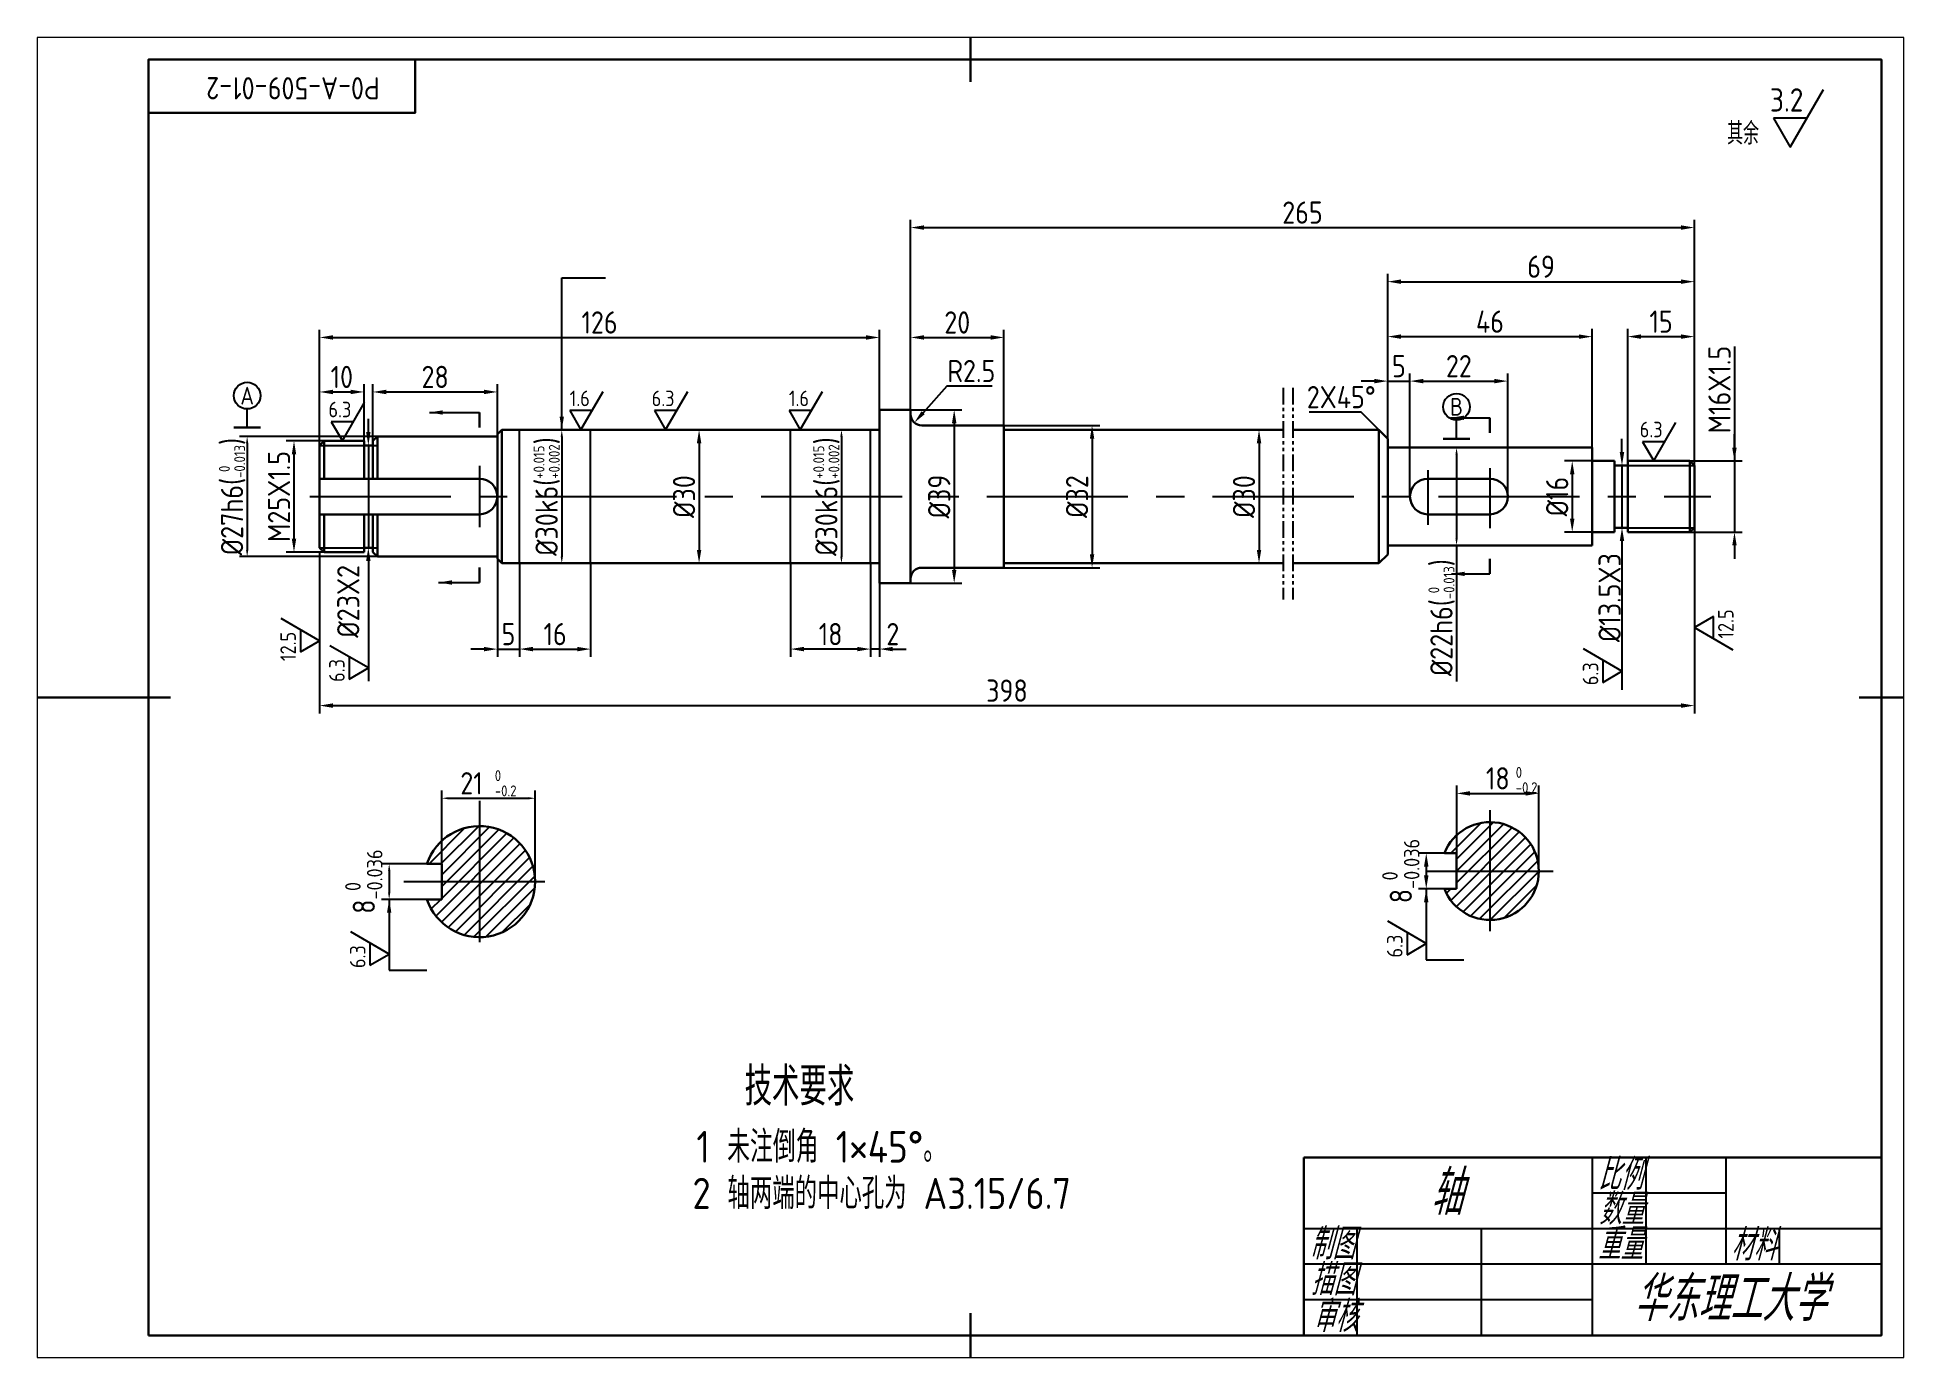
# Model space of a CAD drawing. Header units: millimetres. Extents: x 0 to 420, y 0 to 297.
import ezdxf
from ezdxf.enums import TextEntityAlignment as Align

# ---------------------------------------------------------------- set-up
doc = ezdxf.new("R2010")
doc.units = ezdxf.units.MM
doc.header["$MEASUREMENT"] = 0
doc.linetypes.add('CENTER', pattern=[50.8, 31.75, -6.35, 6.35, -6.35])
doc.linetypes.add('PHANTOM', pattern=[2.5, 1.25, -0.25, 0.25, -0.25, 0.25, -0.25])
for name, color, linetype in [('center', 1, 'CENTER'), ('dim', 3, 'Continuous'), ('hatch', 4, 'Continuous'), ('text', 3, 'Continuous'), ('thin', 4, 'Continuous')]:
    doc.layers.add(name, color=color, linetype=linetype)
for name, color, linetype, lineweight in [('part', 7, 'Continuous', 30), ('title-ifrm', 6, 'Continuous', 30), ('title-ofrm', 5, 'Continuous', 0), ('title-prop', 3, 'Continuous', 0)]:
    doc.layers.add(name, color=color, linetype=linetype, lineweight=lineweight)
doc.styles.get("Standard").update_dxf_attribs({"font": 'gbenor.shx', "bigfont": 'gbcbig.shx'})
doc.styles.add('工程字', font='gbenor.shx', dxfattribs={"bigfont": 'gbcbig.shx'})
doc.styles.add('样式 1', font='gbeitc.shx', dxfattribs={"bigfont": 'gbcbig.shx'})
doc.dimstyles.new('GB-5', dxfattribs={"dimtxt": 5, "dimasz": 3, "dimexe": 1.75, "dimexo": 0, "dimgap": 0.875, "dimtad": 1, "dimdec": 0, "dimdsep": 46, "dimtxsty": 'Standard', "dimcen": 2, "dimadec": 0, "dimazin": 0, "dimtm": 1e-09, "dimtfac": 0.7, "dimtdec": 0, "dimtmove": 0, "dimatfit": 1, "dimfxl": 0, "dimarcsym": 0})
doc.dimstyles.new('GB-5$4', dxfattribs={"dimtxt": 5, "dimasz": 3, "dimexe": 1.75, "dimexo": 0, "dimgap": 0.875, "dimtad": 1, "dimtoh": 1, "dimdec": 0, "dimdsep": 46, "dimtxsty": 'Standard', "dimcen": 2, "dimadec": 0, "dimazin": 0, "dimtm": 1e-09, "dimtfac": 0.7, "dimtdec": 0, "dimtmove": 0, "dimatfit": 2, "dimfxl": 0, "dimarcsym": 0})

# ---------------------------------------------------------------- blocks, each defined once
blk = doc.blocks.new('粗糙度符号1')
at = {"layer": 'dim'}
for p, q in [((0, 0), (5, 8.66)), ((-2.5, 4.33), (0, 0)), ((2.5, 4.33), (-2.5, 4.33))]:
    blk.add_line(p, q, dxfattribs=at)
blk.add_attdef('3.2', text='', height=3.5, dxfattribs=at).set_placement((2, 5.33), align=Align.RIGHT)
blk = doc.blocks.new('*D9')
at = {"layer": 'Defpoints', "color": 0}
for p in [(372.9, 186.7), (63.52, 181.2), (372.9, 146.68)]:
    blk.add_point(p, dxfattribs=at)
at = {"layer": 'dim', "color": 0, "lineweight": -2}
for p, q in [((372.9, 186.7), (372.9, 144.93)), ((63.52, 181.2), (63.52, 144.93)), ((66.52, 146.68), (369.9, 146.68))]:
    blk.add_line(p, q, dxfattribs=at)
at = {"layer": 'dim', "color": 0}
for points in [[(66.52, 147.18), (66.52, 146.18), (63.52, 146.68)], [(369.9, 147.18), (369.9, 146.18), (372.9, 146.68)]]:
    blk.add_solid(points, dxfattribs=at)
at = {"layer": 'dim', "color": 0, "insert": (218.21, 150.05), "char_height": 5, "attachment_point": 5}
blk.add_mtext('398', dxfattribs=at)
blk = doc.blocks.new('*D10')
at = {"layer": 'Defpoints', "color": 0}
for p in [(64.52, 206.2), (57.76, 181.2), (64.52, 181.2)]:
    blk.add_point(p, dxfattribs=at)
at = {"layer": 'dim', "color": 0, "lineweight": -2}
for p, q in [((64.52, 206.2), (56.01, 206.2)), ((57.76, 203.2), (57.76, 184.2)), ((64.52, 181.2), (56.01, 181.2))]:
    blk.add_line(p, q, dxfattribs=at)
at = {"layer": 'dim', "color": 0}
for points in [[(57.26, 203.2), (58.26, 203.2), (57.76, 206.2)], [(57.26, 184.2), (58.26, 184.2), (57.76, 181.2)]]:
    blk.add_solid(points, dxfattribs=at)
at = {"layer": 'dim', "color": 0, "insert": (54.39, 193.7), "char_height": 5, "attachment_point": 5, "rotation": 90}
blk.add_mtext('M25X1.5', dxfattribs=at)
blk = doc.blocks.new('*D11')
at = {"layer": 'Defpoints', "color": 0}
for p in [(73.52, 217.23), (73.52, 206.2), (63.52, 205.2)]:
    blk.add_point(p, dxfattribs=at)
at = {"layer": 'dim', "color": 0, "lineweight": -2}
for p, q in [((63.52, 205.2), (63.52, 218.98)), ((73.52, 206.2), (73.52, 218.98)), ((66.52, 217.23), (70.52, 217.23))]:
    blk.add_line(p, q, dxfattribs=at)
at = {"layer": 'dim', "color": 0}
for points in [[(66.52, 217.73), (66.52, 216.73), (63.52, 217.23)], [(70.52, 217.73), (70.52, 216.73), (73.52, 217.23)]]:
    blk.add_solid(points, dxfattribs=at)
at = {"layer": 'dim', "color": 0, "insert": (68.52, 220.61), "char_height": 5, "attachment_point": 5}
blk.add_mtext('10', dxfattribs=at)
blk = doc.blocks.new('*D12')
at = {"layer": 'Defpoints', "color": 0}
for p in [(103.52, 217.23), (75.52, 206.2), (103.52, 207.7)]:
    blk.add_point(p, dxfattribs=at)
at = {"layer": 'dim', "color": 0, "lineweight": -2}
for p, q in [((75.52, 206.2), (75.52, 218.98)), ((103.52, 207.7), (103.52, 218.98)), ((78.52, 217.23), (100.52, 217.23))]:
    blk.add_line(p, q, dxfattribs=at)
at = {"layer": 'dim', "color": 0}
for points in [[(78.52, 217.73), (78.52, 216.73), (75.52, 217.23)], [(100.52, 217.73), (100.52, 216.73), (103.52, 217.23)]]:
    blk.add_solid(points, dxfattribs=at)
at = {"layer": 'dim', "color": 0, "insert": (89.52, 220.61), "char_height": 5, "attachment_point": 5}
blk.add_mtext('28', dxfattribs=at)
blk = doc.blocks.new('*D13')
at = {"layer": 'Defpoints', "color": 0}
for p in [(189.52, 229.49), (189.52, 208.7), (63.52, 205.2)]:
    blk.add_point(p, dxfattribs=at)
at = {"layer": 'dim', "color": 0, "lineweight": -2}
for p, q in [((63.52, 205.2), (63.52, 231.24)), ((189.52, 208.7), (189.52, 231.24)), ((66.52, 229.49), (186.52, 229.49))]:
    blk.add_line(p, q, dxfattribs=at)
at = {"layer": 'dim', "color": 0}
for points in [[(66.52, 229.99), (66.52, 228.99), (63.52, 229.49)], [(186.52, 229.99), (186.52, 228.99), (189.52, 229.49)]]:
    blk.add_solid(points, dxfattribs=at)
at = {"layer": 'dim', "color": 0, "insert": (126.52, 232.86), "char_height": 5, "attachment_point": 5}
blk.add_mtext('126', dxfattribs=at)
blk = doc.blocks.new('*D14')
at = {"layer": 'Defpoints', "color": 0}
for p in [(103.52, 179.7), (108.52, 178.7), (108.52, 159.39)]:
    blk.add_point(p, dxfattribs=at)
at = {"layer": 'dim', "color": 0, "lineweight": -2}
for p, q in [((103.52, 179.7), (103.52, 157.64)), ((108.52, 178.7), (108.52, 157.64)), ((100.52, 159.39), (97.52, 159.39)), ((103.52, 159.39), (108.52, 159.39)), ((111.52, 159.39), (114.52, 159.39))]:
    blk.add_line(p, q, dxfattribs=at)
at = {"layer": 'dim', "color": 0}
for points in [[(100.52, 159.89), (100.52, 158.89), (103.52, 159.39)], [(111.52, 159.89), (111.52, 158.89), (108.52, 159.39)]]:
    blk.add_solid(points, dxfattribs=at)
at = {"layer": 'dim', "color": 0, "insert": (106.02, 162.76), "char_height": 5, "attachment_point": 5}
blk.add_mtext('5', dxfattribs=at)
blk = doc.blocks.new('*D15')
at = {"layer": 'Defpoints', "color": 0}
for p in [(108.52, 178.7), (124.52, 178.7), (124.52, 159.39)]:
    blk.add_point(p, dxfattribs=at)
at = {"layer": 'dim', "color": 0, "lineweight": -2}
for p, q in [((108.52, 178.7), (108.52, 157.64)), ((124.52, 178.7), (124.52, 157.64)), ((111.52, 159.39), (121.52, 159.39))]:
    blk.add_line(p, q, dxfattribs=at)
at = {"layer": 'dim', "color": 0}
for points in [[(111.52, 159.89), (111.52, 158.89), (108.52, 159.39)], [(121.52, 159.89), (121.52, 158.89), (124.52, 159.39)]]:
    blk.add_solid(points, dxfattribs=at)
at = {"layer": 'dim', "color": 0, "insert": (116.52, 162.76), "char_height": 5, "attachment_point": 5}
blk.add_mtext('16', dxfattribs=at)
blk = doc.blocks.new('*D16')
at = {"layer": 'Defpoints', "color": 0}
for p in [(187.52, 178.7), (189.52, 178.7), (187.52, 159.39)]:
    blk.add_point(p, dxfattribs=at)
at = {"layer": 'dim', "color": 0, "lineweight": -2}
for p, q in [((187.52, 178.7), (187.52, 157.64)), ((189.52, 178.7), (189.52, 157.64)), ((184.52, 159.39), (181.52, 159.39)), ((189.52, 159.39), (187.52, 159.39)), ((192.52, 159.39), (195.52, 159.39))]:
    blk.add_line(p, q, dxfattribs=at)
at = {"layer": 'dim', "color": 0}
for points in [[(184.52, 159.89), (184.52, 158.89), (187.52, 159.39)], [(192.52, 159.89), (192.52, 158.89), (189.52, 159.39)]]:
    blk.add_solid(points, dxfattribs=at)
at = {"layer": 'dim', "color": 0, "insert": (192.52, 162.76), "char_height": 5, "attachment_point": 5}
blk.add_mtext('2', dxfattribs=at)
blk = doc.blocks.new('*D17')
at = {"layer": 'Defpoints', "color": 0}
for p in [(169.52, 178.7), (187.52, 178.7), (169.52, 159.39)]:
    blk.add_point(p, dxfattribs=at)
at = {"layer": 'dim', "color": 0, "lineweight": -2}
for p, q in [((169.52, 178.7), (169.52, 157.64)), ((187.52, 178.7), (187.52, 157.64)), ((184.52, 159.39), (172.52, 159.39))]:
    blk.add_line(p, q, dxfattribs=at)
at = {"layer": 'dim', "color": 0}
for points in [[(172.52, 159.89), (172.52, 158.89), (169.52, 159.39)], [(184.52, 159.89), (184.52, 158.89), (187.52, 159.39)]]:
    blk.add_solid(points, dxfattribs=at)
at = {"layer": 'dim', "color": 0, "insert": (178.52, 162.76), "char_height": 5, "attachment_point": 5}
blk.add_mtext('18', dxfattribs=at)
blk = doc.blocks.new('*D18')
at = {"layer": 'Defpoints', "color": 0}
for p in [(73.52, 205.2), (73.52, 182.2), (74.49, 182.2)]:
    blk.add_point(p, dxfattribs=at)
at = {"layer": 'dim', "color": 0, "lineweight": -2}
for p, q in [((74.49, 208.2), (74.49, 211.2)), ((73.52, 205.2), (76.24, 205.2)), ((74.49, 205.2), (74.49, 182.2)), ((73.52, 182.2), (76.24, 182.2)), ((74.49, 179.2), (74.49, 176.2))]:
    blk.add_line(p, q, dxfattribs=at)
at = {"layer": 'dim', "color": 0}
for points in [[(73.99, 208.2), (74.99, 208.2), (74.49, 205.2)], [(73.99, 179.2), (74.99, 179.2), (74.49, 182.2)]]:
    blk.add_solid(points, dxfattribs=at)
at = {"layer": 'dim', "color": 0, "insert": (69.98, 170.13), "char_height": 5, "attachment_point": 5, "rotation": 90}
blk.add_mtext('%%c23X2', dxfattribs=at)
blk = doc.blocks.new('*D19')
at = {"layer": 'Defpoints', "color": 0}
for p in [(371.9, 201.7), (371.9, 185.7), (381.92, 185.7)]:
    blk.add_point(p, dxfattribs=at)
at = {"layer": 'dim', "color": 0, "lineweight": -2}
for p, q in [((381.92, 227.47), (381.92, 201.7)), ((381.92, 204.7), (381.92, 207.7)), ((371.9, 201.7), (383.67, 201.7)), ((381.92, 201.7), (381.92, 185.7)), ((381.92, 201.7), (381.92, 185.7)), ((371.9, 185.7), (383.67, 185.7)), ((381.92, 182.7), (381.92, 179.7))]:
    blk.add_line(p, q, dxfattribs=at)
at = {"layer": 'dim', "color": 0}
for points in [[(381.42, 204.7), (382.42, 204.7), (381.92, 201.7)], [(381.42, 182.7), (382.42, 182.7), (381.92, 185.7)]]:
    blk.add_solid(points, dxfattribs=at)
at = {"layer": 'dim', "color": 0, "insert": (378.55, 217.76), "char_height": 5, "attachment_point": 5, "rotation": 90}
blk.add_mtext('M16X1.5', dxfattribs=at)
blk = doc.blocks.new('*D20')
at = {"layer": 'Defpoints', "color": 0}
for p in [(354.9, 201.7), (345.41, 185.7), (354.9, 185.7)]:
    blk.add_point(p, dxfattribs=at)
at = {"layer": 'dim', "color": 0, "lineweight": -2}
for p, q in [((354.9, 201.7), (343.66, 201.7)), ((345.41, 198.7), (345.41, 188.7)), ((354.9, 185.7), (343.66, 185.7))]:
    blk.add_line(p, q, dxfattribs=at)
at = {"layer": 'dim', "color": 0}
for points in [[(344.91, 198.7), (345.91, 198.7), (345.41, 201.7)], [(344.91, 188.7), (345.91, 188.7), (345.41, 185.7)]]:
    blk.add_solid(points, dxfattribs=at)
at = {"layer": 'dim', "color": 0, "insert": (342.03, 193.7), "char_height": 5, "attachment_point": 5, "rotation": 90}
blk.add_mtext('%%c16', dxfattribs=at)
blk = doc.blocks.new('*D21')
at = {"layer": 'Defpoints', "color": 0}
for p in [(256.52, 208.7), (256.52, 178.7), (274.93, 178.7)]:
    blk.add_point(p, dxfattribs=at)
at = {"layer": 'dim', "color": 0, "lineweight": -2}
for p, q in [((256.52, 208.7), (276.68, 208.7)), ((274.93, 205.7), (274.93, 181.7)), ((256.52, 178.7), (276.68, 178.7))]:
    blk.add_line(p, q, dxfattribs=at)
at = {"layer": 'dim', "color": 0}
for points in [[(274.43, 205.7), (275.43, 205.7), (274.93, 208.7)], [(274.43, 181.7), (275.43, 181.7), (274.93, 178.7)]]:
    blk.add_solid(points, dxfattribs=at)
at = {"layer": 'dim', "color": 0, "insert": (271.55, 193.7), "char_height": 5, "attachment_point": 5, "rotation": 90}
blk.add_mtext('%%c30', dxfattribs=at)
blk = doc.blocks.new('*D22')
at = {"layer": 'Defpoints', "color": 0}
for p in [(217.52, 209.7), (217.52, 177.7), (237.36, 177.7)]:
    blk.add_point(p, dxfattribs=at)
at = {"layer": 'dim', "color": 0, "lineweight": -2}
for p, q in [((217.52, 209.7), (239.11, 209.7)), ((237.36, 206.7), (237.36, 180.7)), ((217.52, 177.7), (239.11, 177.7))]:
    blk.add_line(p, q, dxfattribs=at)
at = {"layer": 'dim', "color": 0}
for points in [[(236.86, 206.7), (237.86, 206.7), (237.36, 209.7)], [(236.86, 180.7), (237.86, 180.7), (237.36, 177.7)]]:
    blk.add_solid(points, dxfattribs=at)
at = {"layer": 'dim', "color": 0, "insert": (233.98, 193.7), "char_height": 5, "attachment_point": 5, "rotation": 90}
blk.add_mtext('%%c32', dxfattribs=at)
blk = doc.blocks.new('*D23')
at = {"layer": 'Defpoints', "color": 0}
for p in [(308.9, 219.67), (303.9, 206.7), (308.9, 193.7)]:
    blk.add_point(p, dxfattribs=at)
at = {"layer": 'dim', "color": 0, "lineweight": -2}
for p, q in [((300.9, 219.67), (297.9, 219.67)), ((303.9, 206.7), (303.9, 221.42)), ((303.9, 219.67), (308.9, 219.67)), ((308.9, 193.7), (308.9, 221.42)), ((311.9, 219.67), (314.9, 219.67))]:
    blk.add_line(p, q, dxfattribs=at)
at = {"layer": 'dim', "color": 0}
for points in [[(300.9, 220.17), (300.9, 219.17), (303.9, 219.67)], [(311.9, 220.17), (311.9, 219.17), (308.9, 219.67)]]:
    blk.add_solid(points, dxfattribs=at)
at = {"layer": 'dim', "color": 0, "insert": (306.4, 223.04), "char_height": 5, "attachment_point": 5}
blk.add_mtext('5', dxfattribs=at)
blk = doc.blocks.new('*D24')
at = {"layer": 'Defpoints', "color": 0}
for p in [(330.9, 219.67), (308.9, 193.7), (330.9, 193.7)]:
    blk.add_point(p, dxfattribs=at)
at = {"layer": 'dim', "color": 0, "lineweight": -2}
for p, q in [((308.9, 193.7), (308.9, 221.42)), ((311.9, 219.67), (327.9, 219.67)), ((330.9, 193.7), (330.9, 221.42))]:
    blk.add_line(p, q, dxfattribs=at)
at = {"layer": 'dim', "color": 0}
for points in [[(311.9, 220.17), (311.9, 219.17), (308.9, 219.67)], [(327.9, 220.17), (327.9, 219.17), (330.9, 219.67)]]:
    blk.add_solid(points, dxfattribs=at)
at = {"layer": 'dim', "color": 0, "insert": (319.9, 223.04), "char_height": 5, "attachment_point": 5}
blk.add_mtext('22', dxfattribs=at)
blk = doc.blocks.new('*D25')
at = {"layer": 'Defpoints', "color": 0}
for p in [(349.9, 229.68), (303.9, 206.7), (349.9, 204.7)]:
    blk.add_point(p, dxfattribs=at)
at = {"layer": 'dim', "color": 0, "lineweight": -2}
for p, q in [((303.9, 206.7), (303.9, 231.43)), ((349.9, 204.7), (349.9, 231.43)), ((306.9, 229.68), (346.9, 229.68))]:
    blk.add_line(p, q, dxfattribs=at)
at = {"layer": 'dim', "color": 0}
for points in [[(306.9, 230.18), (306.9, 229.18), (303.9, 229.68)], [(346.9, 230.18), (346.9, 229.18), (349.9, 229.68)]]:
    blk.add_solid(points, dxfattribs=at)
at = {"layer": 'dim', "color": 0, "insert": (326.9, 233.05), "char_height": 5, "attachment_point": 5}
blk.add_mtext('46', dxfattribs=at)
blk = doc.blocks.new('*D26')
at = {"layer": 'Defpoints', "color": 0}
for p in [(372.9, 229.68), (357.9, 201.7), (372.9, 200.7)]:
    blk.add_point(p, dxfattribs=at)
at = {"layer": 'dim', "color": 0, "lineweight": -2}
for p, q in [((357.9, 201.7), (357.9, 231.43)), ((372.9, 200.7), (372.9, 231.43)), ((360.9, 229.68), (369.9, 229.68))]:
    blk.add_line(p, q, dxfattribs=at)
at = {"layer": 'dim', "color": 0}
for points in [[(360.9, 230.18), (360.9, 229.18), (357.9, 229.68)], [(369.9, 230.18), (369.9, 229.18), (372.9, 229.68)]]:
    blk.add_solid(points, dxfattribs=at)
at = {"layer": 'dim', "color": 0, "insert": (365.4, 233.05), "char_height": 5, "attachment_point": 5}
blk.add_mtext('15', dxfattribs=at)
blk = doc.blocks.new('*D27')
at = {"layer": 'Defpoints', "color": 0}
for p in [(217.52, 229.49), (196.52, 213.2), (217.52, 209.7)]:
    blk.add_point(p, dxfattribs=at)
at = {"layer": 'dim', "color": 0, "lineweight": -2}
for p, q in [((196.52, 213.2), (196.52, 231.24)), ((217.52, 209.7), (217.52, 231.24)), ((199.52, 229.49), (214.52, 229.49))]:
    blk.add_line(p, q, dxfattribs=at)
at = {"layer": 'dim', "color": 0}
for points in [[(199.52, 229.99), (199.52, 228.99), (196.52, 229.49)], [(214.52, 229.99), (214.52, 228.99), (217.52, 229.49)]]:
    blk.add_solid(points, dxfattribs=at)
at = {"layer": 'dim', "color": 0, "insert": (207.02, 232.86), "char_height": 5, "attachment_point": 5}
blk.add_mtext('20', dxfattribs=at)
blk = doc.blocks.new('*D28')
at = {"layer": 'Defpoints', "color": 0}
for p in [(197.36, 210.32), (199.02, 212.2)]:
    blk.add_point(p, dxfattribs=at)
at = {"layer": 'dim', "color": 0, "lineweight": -2}
for p, q in [((204.64, 218.57), (199.35, 212.57)), ((214.86, 218.57), (204.64, 218.57))]:
    blk.add_line(p, q, dxfattribs=at)
at = {"layer": 'dim', "color": 0}
blk.add_solid([(198.97, 212.9), (199.72, 212.24), (197.36, 210.32)], dxfattribs=at)
at = {"layer": 'dim', "color": 0, "insert": (210.19, 221.94), "char_height": 5, "attachment_point": 5}
blk.add_mtext('R2.5', dxfattribs=at)
blk = doc.blocks.new('*D29')
at = {"layer": 'Defpoints', "color": 0}
for p in [(372.9, 242.04), (372.9, 186.7), (303.9, 180.7)]:
    blk.add_point(p, dxfattribs=at)
at = {"layer": 'dim', "color": 0, "lineweight": -2}
for p, q in [((303.9, 180.7), (303.9, 243.79)), ((372.9, 186.7), (372.9, 243.79)), ((306.9, 242.04), (369.9, 242.04))]:
    blk.add_line(p, q, dxfattribs=at)
at = {"layer": 'dim', "color": 0}
for points in [[(306.9, 242.54), (306.9, 241.54), (303.9, 242.04)], [(369.9, 242.54), (369.9, 241.54), (372.9, 242.04)]]:
    blk.add_solid(points, dxfattribs=at)
at = {"layer": 'dim', "color": 0, "insert": (338.4, 245.42), "char_height": 5, "attachment_point": 5}
blk.add_mtext('69', dxfattribs=at)
blk = doc.blocks.new('*D30')
at = {"layer": 'Defpoints', "color": 0}
for p in [(354.9, 200.7), (354.9, 186.7), (356.61, 186.7)]:
    blk.add_point(p, dxfattribs=at)
at = {"layer": 'dim', "color": 0, "lineweight": -2}
for p, q in [((356.61, 203.7), (356.61, 206.7)), ((354.9, 200.7), (358.36, 200.7)), ((356.61, 200.7), (356.61, 186.7)), ((354.9, 186.7), (358.36, 186.7)), ((356.61, 183.7), (356.61, 180.7))]:
    blk.add_line(p, q, dxfattribs=at)
at = {"layer": 'dim', "color": 0}
for points in [[(356.11, 203.7), (357.11, 203.7), (356.61, 200.7)], [(356.11, 183.7), (357.11, 183.7), (356.61, 186.7)]]:
    blk.add_solid(points, dxfattribs=at)
at = {"layer": 'dim', "color": 0, "insert": (353.83, 170.96), "char_height": 5, "attachment_point": 5, "rotation": 90}
blk.add_mtext('%%c13.5X3', dxfattribs=at)
blk = doc.blocks.new('基准1')
at = {"layer": 'dim'}
blk.add_line((0, 2), (0, 6.2), dxfattribs=at)
blk.add_circle((0, 9.2), 3, dxfattribs=at)
at = {"layer": 'part', "color": 7}
blk.add_line((3, 2), (-3, 2), dxfattribs=at)
at = {"layer": 'dim'}
blk.add_attdef('A', text='', height=4, dxfattribs=at).set_placement((0, 9.2), align=Align.MIDDLE_CENTER)
blk = doc.blocks.new('*D35')
at = {"layer": 'Defpoints', "color": 0}
for p in [(316.65, 113.46), (312.56, 105.46), (316.65, 105.46)]:
    blk.add_point(p, dxfattribs=at)
at = {"layer": 'dim', "color": 0, "lineweight": -2}
for p, q in [((316.65, 113.46), (310.81, 113.46)), ((312.56, 110.46), (312.56, 108.46)), ((316.65, 105.46), (310.81, 105.46))]:
    blk.add_line(p, q, dxfattribs=at)
at = {"layer": 'dim', "color": 0}
for points in [[(312.06, 110.46), (313.06, 110.46), (312.56, 113.46)], [(312.06, 108.46), (313.06, 108.46), (312.56, 105.46)]]:
    blk.add_solid(points, dxfattribs=at)
blk = doc.blocks.new('*D36')
at = {"layer": 'Defpoints', "color": 0}
for p in [(337.9, 126.93), (319.42, 109.46), (337.9, 109.39)]:
    blk.add_point(p, dxfattribs=at)
at = {"layer": 'dim', "color": 0, "lineweight": -2}
for p, q in [((319.42, 109.46), (319.42, 128.68)), ((322.42, 126.93), (334.9, 126.93)), ((337.9, 109.39), (337.9, 128.68))]:
    blk.add_line(p, q, dxfattribs=at)
at = {"layer": 'dim', "color": 0}
for points in [[(322.42, 127.43), (322.42, 126.43), (319.42, 126.93)], [(334.9, 127.43), (334.9, 126.43), (337.9, 126.93)]]:
    blk.add_solid(points, dxfattribs=at)
at = {"layer": 'dim', "color": 0, "insert": (328.66, 130.31), "char_height": 5, "attachment_point": 5}
blk.add_mtext('18', dxfattribs=at)
blk = doc.blocks.new('粗糙度符号2')
at = {"layer": 'dim'}
for p, q in [((0, 0), (-5, -8.66)), ((2.5, -4.33), (0, 0)), ((-2.5, -4.33), (2.5, -4.33))]:
    blk.add_line(p, q, dxfattribs=at)
blk.add_attdef('3.2', text='', height=3.5, dxfattribs=at).set_placement((-2.5, -5.33), align=Align.TOP_LEFT)
blk = doc.blocks.new('*D37')
at = {"layer": 'Defpoints', "color": 0}
for p in [(124.52, 208.7), (124.52, 178.7), (148.92, 178.7)]:
    blk.add_point(p, dxfattribs=at)
at = {"layer": 'dim', "color": 0, "lineweight": -2}
for p, q in [((124.52, 208.7), (150.67, 208.7)), ((148.92, 205.7), (148.92, 181.7)), ((124.52, 178.7), (150.67, 178.7))]:
    blk.add_line(p, q, dxfattribs=at)
at = {"layer": 'dim', "color": 0}
for points in [[(148.42, 205.7), (149.42, 205.7), (148.92, 208.7)], [(148.42, 181.7), (149.42, 181.7), (148.92, 178.7)]]:
    blk.add_solid(points, dxfattribs=at)
at = {"layer": 'dim', "color": 0, "insert": (145.54, 193.7), "char_height": 5, "attachment_point": 5, "rotation": 90}
blk.add_mtext('%%c30', dxfattribs=at)
blk = doc.blocks.new('*D38')
at = {"layer": 'Defpoints', "color": 0}
for p in [(196.52, 213.2), (196.52, 174.2), (206.33, 174.2)]:
    blk.add_point(p, dxfattribs=at)
at = {"layer": 'dim', "color": 0, "lineweight": -2}
for p, q in [((196.52, 213.2), (208.08, 213.2)), ((206.33, 210.2), (206.33, 177.2)), ((196.52, 174.2), (208.08, 174.2))]:
    blk.add_line(p, q, dxfattribs=at)
at = {"layer": 'dim', "color": 0}
for points in [[(205.83, 210.2), (206.83, 210.2), (206.33, 213.2)], [(205.83, 177.2), (206.83, 177.2), (206.33, 174.2)]]:
    blk.add_solid(points, dxfattribs=at)
at = {"layer": 'dim', "color": 0, "insert": (202.96, 193.7), "char_height": 5, "attachment_point": 5, "rotation": 90}
blk.add_mtext('%%c39', dxfattribs=at)
blk = doc.blocks.new('*D39')
at = {"layer": 'Defpoints', "color": 0}
for p in [(372.9, 254.21), (196.52, 213.2), (372.9, 201.7)]:
    blk.add_point(p, dxfattribs=at)
at = {"layer": 'dim', "color": 0, "lineweight": -2}
for p, q in [((196.52, 213.2), (196.52, 255.96)), ((199.52, 254.21), (369.9, 254.21)), ((372.9, 201.7), (372.9, 255.96))]:
    blk.add_line(p, q, dxfattribs=at)
at = {"layer": 'dim', "color": 0}
for points in [[(199.52, 254.71), (199.52, 253.71), (196.52, 254.21)], [(369.9, 254.71), (369.9, 253.71), (372.9, 254.21)]]:
    blk.add_solid(points, dxfattribs=at)
at = {"layer": 'dim', "color": 0, "insert": (284.71, 257.58), "char_height": 5, "attachment_point": 5}
blk.add_mtext('265', dxfattribs=at)

msp = doc.modelspace()

# ---------------------------------------------------------------- hatches: boundary and pattern name
at = {"layer": 'hatch'}
h = msp.add_hatch(dxfattribs=at)
h.set_pattern_fill('ANSI31', color=256, scale=15, style=0)
h.set_pattern_definition([(45, (0.2987, -13.9222), (-1.325825, 1.325825), [])])
h.paths.add_polyline_path([(99.52, 119.58, 0.321725), (87.67, 111.08), (91.02, 111.08), (91.02, 107.08), (99.52, 107.08)])
h.paths.add_polyline_path([(99.52, 107.08), (112.02, 107.08, 0.414214), (99.52, 119.58)])
h.paths.add_polyline_path([(99.52, 94.58, 0.414214), (112.02, 107.08), (99.52, 107.08)])
h.paths.add_polyline_path([(99.52, 107.08), (91.02, 107.08), (91.02, 103.08), (87.67, 103.08, 0.321725), (99.52, 94.58)])
h = msp.add_hatch(dxfattribs=at)
h.set_pattern_fill('ANSI31', color=256, scale=15, style=0)
h.set_pattern_definition([(45, (0, -13.7296), (-1.325825, 1.325825), [])])
h.paths.add_polyline_path([(326.9, 120.46, 0.30896), (316.65, 113.46), (319.4, 113.46), (319.4, 109.46), (326.9, 109.46)])
h.paths.add_polyline_path([(326.9, 120.46), (326.9, 109.46), (337.9, 109.46, 0.414214)])
h.paths.add_polyline_path([(326.9, 109.46), (326.9, 98.46, 0.414214), (337.9, 109.46)])
h.paths.add_polyline_path([(326.9, 109.46), (319.4, 109.46), (319.4, 105.46), (316.65, 105.46, 0.30896), (326.9, 98.46)])

# ---------------------------------------------------------------- linework, layer by layer
at = {"layer": 'center'}
for p, q in [((99.52, 200.62), (99.52, 186.78)), ((312.9, 199.66), (312.9, 187.33)), ((326.9, 200.11), (326.9, 186.59)), ((61.29, 193.7), (376.58, 193.7)), ((99.52, 125.24), (99.52, 92.9)), ((326.9, 123.17), (326.9, 95.93)), ((312.56, 109.46), (341.13, 109.46)), ((82.49, 107.08), (117.82, 107.08))]:
    msp.add_line(p, q, dxfattribs=at)
at = {"layer": 'dim'}
for p, q in [((297.92, 212.67), (286.25, 212.67)), ((301.9, 208.7), (297.92, 212.67)), ((76.52, 207.2), (45.47, 207.2)), ((108.52, 208.7), (119.77, 208.7)), ((118.02, 207.2), (118.02, 180.2)), ((171.46, 208.7), (182.71, 208.7)), ((180.96, 207.2), (180.96, 180.2)), ((47.22, 205.7), (47.22, 181.7)), ((303.9, 204.7), (321.13, 204.7)), ((319.38, 203.2), (319.38, 184.2)), ((303.9, 182.7), (321.13, 182.7)), ((319.38, 182.7), (319.38, 152.09)), ((356.61, 180.7), (356.61, 150.21)), ((76.52, 180.2), (45.47, 180.2)), ((108.52, 178.7), (119.77, 178.7)), ((171.46, 178.7), (182.71, 178.7)), ((74.49, 176.2), (74.49, 152.18)), ((91.02, 111.08), (91.02, 127.59)), ((112.02, 107.08), (112.02, 127.59)), ((92.52, 125.84), (110.52, 125.84)), ((87.67, 111.08), (77.43, 111.08)), ((79.18, 109.58), (79.18, 104.58)), ((87.67, 103.08), (77.43, 103.08))]:
    msp.add_line(p, q, dxfattribs=at)
for points in [[(46.97, 205.7), (47.47, 205.7), (47.22, 207.2)], [(117.77, 207.2), (118.27, 207.2), (118.02, 208.7)], [(180.71, 207.2), (181.21, 207.2), (180.96, 208.7)], [(319.13, 203.2), (319.63, 203.2), (319.38, 204.7)], [(46.97, 181.7), (47.47, 181.7), (47.22, 180.2)], [(319.13, 184.2), (319.63, 184.2), (319.38, 182.7)], [(117.77, 180.2), (118.27, 180.2), (118.02, 178.7)], [(180.71, 180.2), (181.21, 180.2), (180.96, 178.7)], [(92.52, 126.09), (92.52, 125.59), (91.02, 125.84)], [(110.52, 126.09), (110.52, 125.59), (112.02, 125.84)], [(78.93, 109.58), (79.43, 109.58), (79.18, 111.08)], [(78.93, 104.58), (79.43, 104.58), (79.18, 103.08)]]:
    msp.add_solid(points, dxfattribs=at)
at = {"layer": 'part'}
for p, q in [((99.52, 212.61), (99.52, 209.26)), ((189.52, 208.7), (189.52, 213.2)), ((189.52, 193.7), (189.52, 213.2)), ((189.52, 213.2), (196.52, 213.2)), ((196.52, 213.2), (196.52, 212.2)), ((196.52, 174.2), (196.52, 212.2)), ((326.9, 211.42), (326.9, 208.07)), ((64.52, 206.2), (63.52, 205.2)), ((64.52, 206.2), (73.52, 206.2)), ((64.52, 206.2), (64.52, 197.7)), ((73.52, 206.2), (73.52, 197.7)), ((76.52, 207.2), (75.52, 206.2)), ((75.52, 197.7), (75.52, 206.2)), ((76.52, 207.2), (103.52, 207.2)), ((76.52, 207.2), (76.52, 197.7)), ((104.52, 208.7), (103.52, 207.7)), ((103.52, 193.7), (103.52, 207.7)), ((104.52, 208.7), (189.52, 208.7)), ((104.52, 208.7), (104.52, 178.7)), ((199.02, 209.7), (217.52, 209.7)), ((217.52, 177.7), (217.52, 209.7)), ((280.36, 208.7), (217.52, 208.7)), ((256.52, 208.7), (280.36, 208.7)), ((282.51, 208.7), (301.9, 208.7)), ((301.9, 208.7), (303.9, 206.7)), ((301.9, 208.7), (301.9, 178.7)), ((303.9, 206.7), (303.9, 193.7)), ((63.52, 193.7), (63.52, 205.2)), ((73.52, 205.2), (75.52, 205.2)), ((303.9, 204.7), (349.9, 204.7)), ((349.9, 204.7), (349.9, 193.7)), ((349.9, 201.7), (354.9, 201.7)), ((354.9, 201.7), (354.9, 193.7)), ((357.9, 193.7), (357.9, 201.7)), ((357.9, 201.7), (371.9, 201.7)), ((371.9, 201.7), (372.9, 200.7)), ((371.9, 201.7), (371.9, 185.7)), ((63.52, 197.7), (99.52, 197.7)), ((312.9, 197.7), (326.9, 197.7)), ((354.9, 200.7), (357.9, 200.7)), ((372.9, 200.7), (372.9, 193.7)), ((63.52, 193.7), (63.52, 182.2)), ((103.52, 193.7), (103.52, 179.7)), ((189.52, 193.7), (189.52, 174.2)), ((303.9, 180.7), (303.9, 193.7)), ((349.9, 182.7), (349.9, 193.7)), ((354.9, 185.7), (354.9, 193.7)), ((357.9, 193.7), (357.9, 185.7)), ((372.9, 186.7), (372.9, 193.7)), ((63.52, 189.7), (99.52, 189.7)), ((64.52, 189.7), (64.52, 181.2)), ((73.52, 181.2), (73.52, 189.7)), ((75.52, 189.7), (75.52, 181.2)), ((76.52, 180.2), (76.52, 189.7)), ((312.9, 189.7), (326.9, 189.7)), ((349.9, 185.7), (354.9, 185.7)), ((354.9, 186.7), (357.9, 186.7)), ((357.9, 185.7), (371.9, 185.7)), ((371.9, 185.7), (372.9, 186.7)), ((63.52, 182.2), (64.52, 181.2)), ((64.52, 181.2), (73.52, 181.2)), ((73.52, 182.2), (75.52, 182.2)), ((75.52, 181.2), (76.52, 180.2)), ((301.9, 178.7), (303.9, 180.7)), ((303.9, 182.7), (349.9, 182.7)), ((76.52, 180.2), (103.52, 180.2)), ((99.52, 174.37), (99.52, 177.73)), ((103.52, 179.7), (104.52, 178.7)), ((104.52, 178.7), (189.52, 178.7)), ((189.52, 178.7), (189.52, 174.2)), ((199.02, 177.7), (217.52, 177.7)), ((280.36, 178.7), (217.52, 178.7)), ((256.52, 178.7), (280.36, 178.7)), ((282.51, 178.7), (301.9, 178.7)), ((326.9, 176.31), (326.9, 179.66)), ((189.52, 174.2), (196.52, 174.2)), ((316.65, 113.46), (319.4, 113.46)), ((319.4, 105.46), (319.4, 113.46)), ((87.67, 111.08), (91.02, 111.08)), ((87.67, 111.08), (91.02, 111.08)), ((91.02, 103.08), (91.02, 111.08)), ((316.65, 105.46), (319.4, 105.46)), ((87.67, 103.08), (91.02, 103.08)), ((415, 45), (285, 45)), ((285, 45), (285, 5))]:
    msp.add_line(p, q, dxfattribs=at)
msp.add_lwpolyline([(85, 292), (85, 280), (25, 280)], dxfattribs=at)
for centre, radius, start, end in [((199.02, 212.2), 2.5, 180, 270), ((99.52, 193.7), 4, 270, 90), ((312.9, 193.7), 4, 90, 270), ((326.9, 193.7), 4, 270, 90), ((199.02, 175.2), 2.5, 90, 180), ((99.52, 107.08), 12.5, 198.6629, 161.3371), ((326.9, 109.46), 11, 201.3237, 158.6763)]:
    msp.add_arc(centre, radius, start, end, dxfattribs=at)
at = {"layer": 'thin', "linetype": 'PHANTOM', "ltscale": 3}
for p, q in [((280.36, 218.14), (280.36, 170.55)), ((282.51, 218.14), (282.51, 170.55))]:
    msp.add_line(p, q, dxfattribs=at)
at = {"layer": 'thin'}
for p, q in [((108.52, 178.7), (108.52, 208.7)), ((124.52, 178.7), (124.52, 208.7)), ((169.52, 178.7), (169.52, 208.7)), ((187.52, 178.7), (187.52, 208.7)), ((63.52, 205.2), (73.52, 205.2)), ((357.9, 200.7), (372.9, 200.7)), ((357.9, 186.7), (372.9, 186.7)), ((63.52, 182.2), (73.52, 182.2)), ((350, 5), (350, 45)), ((362, 45), (362, 21)), ((380, 45), (380, 21)), ((380, 37), (350, 37)), ((415, 29), (285, 29)), ((297, 5), (297, 29)), ((325, 5), (325, 29)), ((392, 29), (392, 21)), ((415, 21), (285, 21)), ((350, 13), (285, 13))]:
    msp.add_line(p, q, dxfattribs=at)
at = {"layer": 'title-ifrm'}
for points in [[(210, 287), (210, 297)], [(30, 148.5), (0, 148.5)], [(410, 148.5), (420, 148.5)], [(210, 0), (210, 10)]]:
    msp.add_lwpolyline(points, dxfattribs=at)
msp.add_lwpolyline([(25, 5), (415, 5), (415, 292), (25, 292)], close=True, dxfattribs=at)
at = {"layer": 'title-ofrm'}
msp.add_lwpolyline([(0, 0), (420, 0), (420, 297), (0, 297)], close=True, dxfattribs=at)

# ---------------------------------------------------------------- block references
at = {"layer": 'dim', "xscale": 1.5, "yscale": 1.5, "zscale": 1.5}
msp.add_blockref('粗糙度符号1', (394.43, 272.3), dxfattribs=at).add_auto_attribs({'3.2': '3.2'})
at = {"layer": 'dim'}
for name, p, values in [('基准1', (47.22, 207.2), {'A': 'A'}), ('粗糙度符号1', (68.66, 206.2), {'3.2': '6.3'}), ('粗糙度符号1', (122.33, 208.7), {'3.2': '1.6'}), ('粗糙度符号1', (141.39, 208.7), {'3.2': '6.3'}), ('粗糙度符号1', (171.66, 208.7), {'3.2': '1.6'}), ('基准1', (319.38, 204.7), {'A': 'B'}), ('粗糙度符号1', (363.75, 201.7), {'3.2': '6.3'})]:
    msp.add_blockref(name, p, dxfattribs=at).add_auto_attribs(values)
at = {"layer": 'dim', "rotation": 90}
for name, p, values in [('粗糙度符号2', (372.9, 164.25), {'3.2': '12.5'}), ('粗糙度符号1', (63.52, 161.27), {'3.2': '12.5'}), ('粗糙度符号1', (74.49, 155.14), {'3.2': '6.3'}), ('粗糙度符号1', (356.61, 154.41), {'3.2': '6.3'}), ('粗糙度符号1', (312.56, 93.15), {'3.2': '6.3'}), ('粗糙度符号1', (79.18, 90.77), {'3.2': '6.3'})]:
    msp.add_blockref(name, p, dxfattribs=at).add_auto_attribs(values)

# ---------------------------------------------------------------- texts
at = {"layer": 'dim'}
for s, p in [('其余', (380.25, 272.88)), ('2X45%%d', (285.68, 213.57))]:
    msp.add_text(s, height=5, dxfattribs=at).set_placement(p)
at = {"layer": 'dim', "char_height": 5, "attachment_point": 5, "rotation": 90}
for s, insert in [('\\A1;%%c27h6({\\H0.49x;\\S 0^ -0.013;})', (43.85, 193.7)), ('\\A1;%%c30k6({\\H0.49x;\\S+0.015^ +0.002;})', (114.64, 193.7)), ('\\A1;%%c30k6({\\H0.49x;\\S+0.015^ +0.002;})', (177.59, 193.7)), ('\\A1;%%c22h6({\\H0.49x;\\S 0^ -0.013;})', (316.01, 166.46)), ('\\A1;8{\\H0.7x;\\S 0^ -0.036;} ', (73.47, 107.08)), ('\\A1;8{\\H0.7x;\\S 0^ -0.036;} ', (306.84, 109.46))]:
    msp.add_mtext(s, dxfattribs=dict(at, insert=insert))
at = {"layer": 'dim', "char_height": 5, "attachment_point": 5}
for s, insert in [('\\A1;21 {\\H0.49x;\\S0^ -0.2;}', (101.52, 129.21)), ('\\A1; {\\H0.49x;\\S0^ -0.2;}', (333.79, 129.93))]:
    msp.add_mtext(s, dxfattribs=dict(at, insert=insert))
at = {"layer": 'text', "style": '样式 1'}
for s, height, p in [('轴', 10, (313.42, 32.13)), ('比例', 7, (351.18, 37.72)), ('数量', 7, (351.4, 29.9)), ('制图', 7, (286.35, 22.09)), ('重量', 7, (351.18, 22.09)), ('材料', 7, (381.14, 21.86)), ('描图', 7, (286.58, 14.05)), ('华东理工大学', 10, (359.23, 8.24)), ('审核', 7, (287.02, 5.79))]:
    msp.add_text(s, height=height, dxfattribs=at).set_placement(p)
at = {"layer": 'text'}
msp.add_text('2 轴两端的中心孔为 A3.15/6.7', height=7, dxfattribs=at).set_placement((147.44, 33.45))
at = {"layer": 'text', "insert": (148.32, 65.29), "char_height": 5, "width": 69.627, "attachment_point": 1}
msp.add_mtext('    {\\H1.714x;技术要求\\P\\H0.8333x;1 未注倒角 1×45%%d。}', dxfattribs=at)
at = {"layer": 'title-prop', "insert": (57.53, 285.55), "char_height": 5, "width": 60, "attachment_point": 5, "rotation": 180, "style": '工程字'}
msp.add_mtext('P0-A-509-01-2', dxfattribs=at)

# ---------------------------------------------------------------- dimensions: what is measured, and where the dimension line sits
at = {"layer": 'dim'}
for base, p1, p2, text, picture, middle in [((372.9, 254.21), (196.52, 213.2), (372.9, 201.7), '265', '*D39', (284.71, 257.58)), ((217.52, 229.49), (196.52, 213.2), (217.52, 209.7), '20', '*D27', (207.02, 232.86)), ((372.9, 146.68), (63.52, 181.2), (372.9, 186.7), '398', '*D9', (218.21, 150.05))]:
    dim = msp.add_linear_dim(base=base, p1=p1, p2=p2, text=text, dimstyle='GB-5', override={"dimtmove": 1}, dxfattribs=at)
    dim.commit()
    dim.dimension.update_dxf_attribs({"geometry": picture, "text_midpoint": middle})
for base, p1, p2, picture, middle in [((372.9, 242.04), (303.9, 180.7), (372.9, 186.7), '*D29', (338.4, 245.42)), ((189.52, 229.49), (63.52, 205.2), (189.52, 208.7), '*D13', (126.52, 232.86)), ((349.9, 229.68), (303.9, 206.7), (349.9, 204.7), '*D25', (326.9, 233.05)), ((372.9, 229.68), (357.9, 201.7), (372.9, 200.7), '*D26', (365.4, 233.05)), ((73.52, 217.23), (63.52, 205.2), (73.52, 206.2), '*D11', (68.52, 220.61)), ((103.52, 217.23), (75.52, 206.2), (103.52, 207.7), '*D12', (89.52, 220.61)), ((308.9, 219.67), (303.9, 206.7), (308.9, 193.7), '*D23', (306.4, 223.04)), ((330.9, 219.67), (308.9, 193.7), (330.9, 193.7), '*D24', (319.9, 223.04)), ((108.52, 159.39), (103.52, 179.7), (108.52, 178.7), '*D14', (106.02, 162.76)), ((124.52, 159.39), (108.52, 178.7), (124.52, 178.7), '*D15', (116.52, 162.76)), ((169.52, 159.39), (187.52, 178.7), (169.52, 178.7), '*D17', (178.52, 162.76)), ((337.9, 126.93), (319.42, 109.46), (337.9, 109.39), '*D36', (328.66, 130.31))]:
    dim = msp.add_linear_dim(base=base, p1=p1, p2=p2, dimstyle='GB-5', override={"dimtmove": 1}, dxfattribs=at)
    dim.commit()
    dim.dimension.update_dxf_attribs({"geometry": picture, "text_midpoint": middle})
for base, p1, p2, text, picture, middle in [((381.92, 185.7), (371.9, 201.7), (371.9, 185.7), 'M16X1.5', '*D19', (381.33, 217.76)), ((74.49, 182.2), (73.52, 205.2), (73.52, 182.2), '%%c23X2', '*D18', (73.36, 170.13)), ((356.61, 186.7), (354.9, 200.7), (354.9, 186.7), '%%c13.5X3', '*D30', (357.2, 170.96))]:
    dim = msp.add_linear_dim(base=base, p1=p1, p2=p2, angle=90, text=text, dimstyle='GB-5', override={"dimtmove": 1}, dxfattribs=at)
    dim.commit()
    dim.dimension.update_dxf_attribs({"geometry": picture, "text_midpoint": middle, "dimtype": 160})
dim = msp.add_radius_dim(center=(199.02, 212.2), mpoint=(197.36, 210.32), text='R2.5', dimstyle='GB-5$4', override={"dimtmove": 1}, dxfattribs=at)
dim.commit()
dim.dimension.update_dxf_attribs({"geometry": '*D28', "text_midpoint": (204.64, 218.57), "dimtype": 164})
for base, p1, p2, text, picture, middle in [((206.33, 174.2), (196.52, 213.2), (196.52, 174.2), '%%c39', '*D38', (202.96, 193.7)), ((57.76, 181.2), (64.52, 206.2), (64.52, 181.2), 'M25X1.5', '*D10', (54.39, 193.7)), ((148.92, 178.7), (124.52, 208.7), (124.52, 178.7), '%%c30', '*D37', (145.54, 193.7)), ((237.36, 177.7), (217.52, 209.7), (217.52, 177.7), '%%c32', '*D22', (233.98, 193.7)), ((274.93, 178.7), (256.52, 208.7), (256.52, 178.7), '%%c30', '*D21', (271.55, 193.7)), ((345.41, 185.7), (354.9, 201.7), (354.9, 185.7), '%%c16', '*D20', (342.03, 193.7)), ((312.56, 105.46), (316.65, 113.46), (316.65, 105.46), ' ', '*D35', (312.56, 109.46))]:
    dim = msp.add_linear_dim(base=base, p1=p1, p2=p2, angle=90, text=text, dimstyle='GB-5', override={"dimtmove": 1}, dxfattribs=at)
    dim.commit()
    dim.dimension.update_dxf_attribs({"geometry": picture, "text_midpoint": middle})
dim = msp.add_linear_dim(base=(187.52, 159.39), p1=(189.52, 178.7), p2=(187.52, 178.7), dimstyle='GB-5', override={"dimtmove": 1}, dxfattribs=at)
dim.commit()
dim.dimension.update_dxf_attribs({"geometry": '*D16', "text_midpoint": (192.52, 159.39), "dimtype": 160})

# ---------------------------------------------------------------- leaders
for points in [[(118.02, 208.7), (118.02, 242.92), (127.89, 242.92)], [(312.56, 105.46), (312.56, 89.52), (320.99, 89.52)], [(79.18, 103.08), (79.18, 87.14), (87.62, 87.14)]]:
    msp.add_leader(points, dimstyle='GB-5', override={"dimgap": 0.875, "dimtad": 0, "dimtmove": 1}, dxfattribs=at)
at = {"layer": 'thin'}
for points in [[(88.23, 212.61), (99.52, 212.61)], [(318.08, 211.42), (326.9, 211.42)], [(318.24, 176.31), (326.9, 176.31)], [(90.31, 174.37), (99.52, 174.37)]]:
    msp.add_leader(points, dimstyle='GB-5', override={"dimgap": 0.875, "dimtad": 0}, dxfattribs=at)

doc.saveas('drawing.dxf')
